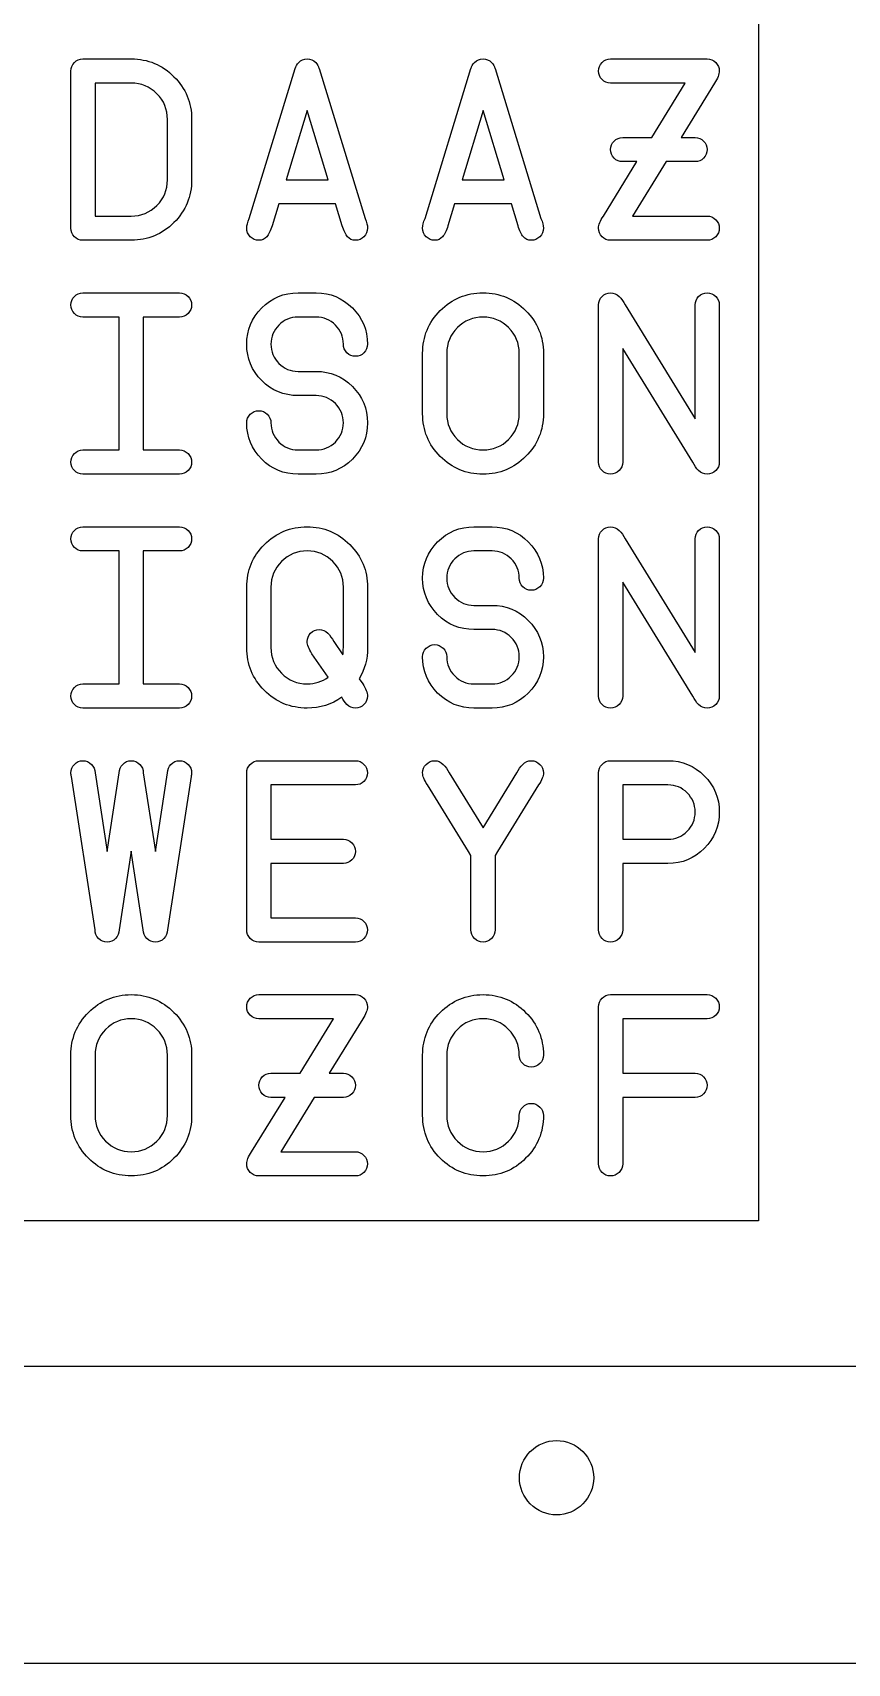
# Model space of a CAD drawing. Extents: x 0.5 to 46.5, y 0.5 to 6.
# Drawn here: x 22.622 to 23.995, y 0.505 to 3.25 of the extents above; entities that cross this region are included whole.
import ezdxf

# ---------------------------------------------------------------- set-up
doc = ezdxf.new("R2010")
doc.units = 0
doc.layers.add('Layer_1', color=7, linetype='CONTINUOUS')

msp = doc.modelspace()

# ---------------------------------------------------------------- linework, layer by layer
at = {"layer": 'Layer_1', "color": 7}
for p, q in [((23.844862, 5.249932), (23.844862, 1.249932)), ((23.844862, 1.249932), (12.844862, 1.249932)), ((45.255002, 1.005), (1.754999, 1.005)), ((23.567496, 0.817501), (23.567496, 0.817501)), ((46.505001, 0.505), (0.505, 0.505))]:
    msp.add_line(p, q, dxfattribs=at)
at = {"layer": 'Layer_1', "color": 3}
for p, q in [((22.686886, 2.920813), (22.686886, 3.185299)), ((22.707231, 3.205644), (22.788611, 3.205644)), ((22.987206, 2.937089), (23.064517, 3.189368)), ((23.064517, 3.189368), (23.064924, 3.189368)), ((23.1048, 3.189368), (23.105207, 3.189368)), ((23.105207, 3.189368), (23.182519, 2.937089)), ((23.283455, 2.937089), (23.360766, 3.189368)), ((23.360766, 3.189368), (23.361173, 3.189368)), ((23.401049, 3.189368), (23.401456, 3.189368)), ((23.401456, 3.189368), (23.478768, 2.937089)), ((23.595981, 3.205644), (23.758742, 3.205644)), ((22.727576, 3.164954), (22.727576, 2.941159)), ((22.788611, 3.164954), (22.727576, 3.164954)), ((23.721714, 3.164954), (23.595981, 3.164954)), ((23.665358, 3.073401), (23.721714, 3.164954)), ((23.770949, 3.164954), (23.714593, 3.073401)), ((22.849647, 3.002194), (22.849647, 3.103919)), ((22.890337, 3.103919), (22.890337, 3.002194)), ((23.084862, 3.118567), (23.049462, 3.002194)), ((23.120262, 3.002194), (23.084862, 3.118567)), ((23.381111, 3.118567), (23.345711, 3.002194)), ((23.416512, 3.002194), (23.381111, 3.118567)), ((23.616326, 3.073401), (23.665358, 3.073401)), ((23.714593, 3.073401), (23.738397, 3.073401)), ((23.583774, 2.941159), (23.64013, 3.032712)), ((23.64013, 3.032712), (23.616326, 3.032712)), ((23.689365, 3.032712), (23.633009, 2.941159)), ((23.738397, 3.032712), (23.689365, 3.032712)), ((23.049462, 3.002194), (23.120262, 3.002194)), ((23.345711, 3.002194), (23.416512, 3.002194)), ((22.727576, 2.941159), (22.788611, 2.941159)), ((23.037051, 2.961504), (23.025861, 2.924882)), ((23.132673, 2.961504), (23.037051, 2.961504)), ((23.143863, 2.924882), (23.132673, 2.961504)), ((23.333301, 2.961504), (23.322111, 2.924882)), ((23.428922, 2.961504), (23.333301, 2.961504)), ((23.440112, 2.924882), (23.428922, 2.961504)), ((23.633009, 2.941159), (23.758742, 2.941159)), ((22.788611, 2.900469), (22.707231, 2.900469)), ((23.758742, 2.900469), (23.595981, 2.900469)), ((22.707231, 2.811894), (22.869992, 2.811894)), ((23.069603, 2.811894), (23.100121, 2.811894)), ((23.610223, 2.805791), (23.610223, 2.805791)), ((23.575636, 2.527063), (23.575636, 2.791549)), ((23.620396, 2.791549), (23.738397, 2.600102)), ((23.738397, 2.600102), (23.738397, 2.791549)), ((23.779087, 2.791549), (23.779087, 2.527063)), ((22.768266, 2.771204), (22.707231, 2.771204)), ((22.768266, 2.547409), (22.768266, 2.771204)), ((22.869992, 2.771204), (22.808956, 2.771204)), ((22.808956, 2.771204), (22.808956, 2.547409)), ((23.100121, 2.771204), (23.069603, 2.771204)), ((23.186587, 2.725428), (23.186587, 2.725428)), ((23.734328, 2.527063), (23.616326, 2.71851)), ((23.616326, 2.71851), (23.616326, 2.527063)), ((23.279386, 2.608444), (23.279386, 2.710169)), ((23.320076, 2.710169), (23.320076, 2.608444)), ((23.442147, 2.608444), (23.442147, 2.710169)), ((23.482837, 2.710169), (23.482837, 2.608444)), ((23.069603, 2.679651), (23.100121, 2.679651)), ((23.100121, 2.638962), (23.069603, 2.638962)), ((22.707231, 2.547409), (22.768266, 2.547409)), ((22.808956, 2.547409), (22.869992, 2.547409)), ((23.069603, 2.547409), (23.100121, 2.547409)), ((22.869992, 2.506719), (22.707231, 2.506719)), ((23.100121, 2.506719), (23.069603, 2.506719)), ((22.707231, 2.418144), (22.869992, 2.418144)), ((23.365853, 2.418144), (23.39637, 2.418144)), ((23.575636, 2.133313), (23.575636, 2.397799)), ((23.610223, 2.412041), (23.610223, 2.412041)), ((23.620396, 2.397799), (23.738397, 2.206352)), ((23.738397, 2.206352), (23.738397, 2.397799)), ((23.779087, 2.397799), (23.779087, 2.133313)), ((22.768266, 2.377454), (22.707231, 2.377454)), ((22.768266, 2.153659), (22.768266, 2.377454)), ((22.869992, 2.377454), (22.808956, 2.377454)), ((22.808956, 2.377454), (22.808956, 2.153659)), ((23.39637, 2.377454), (23.365853, 2.377454)), ((22.983137, 2.214694), (22.983137, 2.316419)), ((23.023827, 2.316419), (23.023827, 2.214694)), ((23.145897, 2.214694), (23.145897, 2.316419)), ((23.186587, 2.316419), (23.186587, 2.214694)), ((23.482837, 2.331678), (23.482837, 2.331678)), ((23.734328, 2.133313), (23.616326, 2.32476)), ((23.616326, 2.32476), (23.616326, 2.133313)), ((23.365853, 2.285901), (23.39637, 2.285901)), ((23.129621, 2.224866), (23.14488, 2.20269)), ((23.39637, 2.245211), (23.365853, 2.245211)), ((23.120262, 2.164849), (23.093, 2.204521)), ((22.707231, 2.153659), (22.768266, 2.153659)), ((22.808956, 2.153659), (22.869992, 2.153659)), ((23.172346, 2.162407), (23.178449, 2.153659)), ((23.365853, 2.153659), (23.39637, 2.153659)), ((23.143049, 2.131076), (23.143049, 2.131076)), ((22.869992, 2.112969), (22.707231, 2.112969)), ((23.39637, 2.112969), (23.365853, 2.112969)), ((22.727576, 2.004049), (22.747921, 1.871806)), ((22.747921, 1.871806), (22.768266, 2.004049)), ((22.808956, 2.004049), (22.829301, 1.871806)), ((22.829301, 1.871806), (22.849646, 2.004049)), ((22.983137, 1.739563), (22.983137, 2.004049)), ((23.003482, 2.024394), (23.166242, 2.024394)), ((23.324145, 2.004049), (23.381111, 1.911683)), ((23.381111, 1.911683), (23.438078, 2.004049)), ((23.575636, 1.739563), (23.575636, 2.004049)), ((23.595981, 2.024394), (23.69262, 2.024394)), ((22.727576, 1.739563), (22.687903, 1.997742)), ((22.889319, 1.997742), (22.849646, 1.739563)), ((23.166242, 1.983704), (23.023827, 1.983704)), ((23.023827, 1.983704), (23.023827, 1.892151)), ((23.356494, 1.871806), (23.287524, 1.983704)), ((23.474699, 1.983704), (23.405729, 1.871806)), ((23.69262, 1.983704), (23.616326, 1.983704)), ((23.616326, 1.983704), (23.616326, 1.892151)), ((23.69262, 1.983704), (23.69262, 1.983704)), ((22.788611, 1.87201), (22.768266, 1.739563)), ((22.808956, 1.739563), (22.788611, 1.87201)), ((23.023827, 1.892151), (23.145897, 1.892151)), ((23.360766, 1.864889), (23.356494, 1.871806)), ((23.405729, 1.871806), (23.401456, 1.864889)), ((23.616326, 1.892151), (23.69262, 1.892151)), ((23.145897, 1.851461), (23.023827, 1.851461)), ((23.023827, 1.851461), (23.023827, 1.759908)), ((23.360766, 1.739563), (23.360766, 1.864889)), ((23.401456, 1.864889), (23.401456, 1.739563)), ((23.69262, 1.851461), (23.616326, 1.851461)), ((23.616326, 1.851461), (23.616326, 1.739563)), ((23.69262, 1.851461), (23.69262, 1.851461)), ((23.023827, 1.759908), (23.166242, 1.759908)), ((23.166242, 1.719219), (23.003482, 1.719219)), ((23.003483, 1.630644), (23.166243, 1.630644)), ((23.595981, 1.630644), (23.758742, 1.630644)), ((23.575636, 1.345813), (23.575636, 1.610299)), ((23.129215, 1.589954), (23.003483, 1.589954)), ((23.07286, 1.498401), (23.129215, 1.589954)), ((23.17845, 1.589954), (23.122095, 1.498401)), ((23.758742, 1.589954), (23.616326, 1.589954)), ((23.616326, 1.589954), (23.616326, 1.498401)), ((22.686887, 1.427194), (22.686887, 1.528919)), ((22.727577, 1.528919), (22.727577, 1.427194)), ((22.849648, 1.427194), (22.849648, 1.528919)), ((22.890338, 1.528919), (22.890338, 1.427194)), ((23.279387, 1.427194), (23.279387, 1.528919)), ((23.320077, 1.528919), (23.320077, 1.427194)), ((23.023828, 1.498401), (23.07286, 1.498401)), ((23.122095, 1.498401), (23.145898, 1.498401)), ((23.616326, 1.498401), (23.738397, 1.498401)), ((22.991276, 1.366158), (23.047632, 1.457711)), ((23.047632, 1.457711), (23.023828, 1.457711)), ((23.096867, 1.457711), (23.040511, 1.366158)), ((23.145898, 1.457711), (23.096867, 1.457711)), ((23.738397, 1.457711), (23.616326, 1.457711)), ((23.616326, 1.457711), (23.616326, 1.345813)), ((23.442148, 1.427194), (23.442148, 1.427194)), ((23.040511, 1.366158), (23.166243, 1.366158)), ((23.166243, 1.325469), (23.003483, 1.325469))]:
    msp.add_line(p, q, dxfattribs=at)
for points in [[(22.686886, 3.185299), (22.686886, 3.19086), (22.688853, 3.195607), (22.692786, 3.199541)], [(22.692786, 3.199541), (22.696855, 3.20361), (22.70167, 3.205644), (22.707231, 3.205644)], [(22.788611, 3.205644), (22.816688, 3.205644), (22.840627, 3.195675), (22.860429, 3.175737)], [(23.064924, 3.189368), (23.065602, 3.193166), (23.067501, 3.196557), (23.070621, 3.199541)], [(23.070621, 3.199541), (23.074554, 3.20361), (23.079301, 3.205644), (23.084862, 3.205644)], [(23.084862, 3.205644), (23.090423, 3.205644), (23.095238, 3.20361), (23.099307, 3.199541)], [(23.099307, 3.199541), (23.102291, 3.196557), (23.104122, 3.193166), (23.1048, 3.189368)], [(23.361173, 3.189368), (23.361851, 3.193166), (23.36375, 3.196557), (23.36687, 3.199541)], [(23.36687, 3.199541), (23.370803, 3.20361), (23.37555, 3.205644), (23.381111, 3.205644)], [(23.381111, 3.205644), (23.386672, 3.205644), (23.391487, 3.20361), (23.395556, 3.199541)], [(23.395556, 3.199541), (23.39854, 3.196557), (23.400371, 3.193166), (23.401049, 3.189368)], [(23.575636, 3.185299), (23.575636, 3.19086), (23.577603, 3.195607), (23.581536, 3.199541)], [(23.581536, 3.170854), (23.577603, 3.174923), (23.575636, 3.179738), (23.575636, 3.185299)], [(23.581536, 3.199541), (23.585605, 3.20361), (23.59042, 3.205644), (23.595981, 3.205644)], [(23.758742, 3.205644), (23.764303, 3.205644), (23.76905, 3.20361), (23.772983, 3.199541)], [(23.779087, 3.185299), (23.779087, 3.179738), (23.776374, 3.172956), (23.770949, 3.164954)], [(23.772983, 3.199541), (23.777052, 3.195607), (23.779087, 3.19086), (23.779087, 3.185299)], [(22.831743, 3.14705), (22.819807, 3.158986), (22.80543, 3.164954), (22.788611, 3.164954)], [(22.860429, 3.175737), (22.880368, 3.155934), (22.890337, 3.131995), (22.890337, 3.103919)], [(23.595981, 3.164954), (23.59042, 3.164954), (23.585605, 3.166921), (23.581536, 3.170854)], [(22.849647, 3.103919), (22.849647, 3.120738), (22.843679, 3.135115), (22.831743, 3.14705)], [(23.595981, 3.053056), (23.595981, 3.058617), (23.597948, 3.063365), (23.601881, 3.067298)], [(23.601881, 3.038612), (23.597948, 3.042681), (23.595981, 3.047495), (23.595981, 3.053056)], [(23.601881, 3.067298), (23.605951, 3.071367), (23.610766, 3.073401), (23.616326, 3.073401)], [(23.738397, 3.073401), (23.743958, 3.073401), (23.748705, 3.071367), (23.752638, 3.067298)], [(23.752638, 3.067298), (23.756707, 3.063365), (23.758742, 3.058617), (23.758742, 3.053056)], [(23.758742, 3.053056), (23.758742, 3.047495), (23.756707, 3.042681), (23.752638, 3.038612)], [(23.616326, 3.032712), (23.610766, 3.032712), (23.605951, 3.034678), (23.601881, 3.038612)], [(23.752638, 3.038612), (23.748705, 3.034678), (23.743958, 3.032712), (23.738397, 3.032712)], [(22.831743, 2.959062), (22.843679, 2.970998), (22.849647, 2.985375), (22.849647, 3.002194)], [(22.890337, 3.002194), (22.890337, 2.974118), (22.880368, 2.95011), (22.860429, 2.930172)], [(22.788611, 2.941159), (22.80543, 2.941159), (22.819807, 2.947127), (22.831743, 2.959062)], [(22.983137, 2.920813), (22.983137, 2.925425), (22.984493, 2.93085), (22.987206, 2.937089)], [(23.182519, 2.937089), (23.185231, 2.93085), (23.186588, 2.925425), (23.186588, 2.920813)], [(23.279386, 2.920813), (23.279386, 2.925425), (23.280742, 2.93085), (23.283455, 2.937089)], [(23.478768, 2.937089), (23.48148, 2.93085), (23.482837, 2.925425), (23.482837, 2.920813)], [(23.575636, 2.920813), (23.575636, 2.926375), (23.578349, 2.933156), (23.583774, 2.941159)], [(23.758742, 2.941159), (23.764303, 2.941159), (23.76905, 2.939124), (23.772983, 2.935055)], [(22.692786, 2.906369), (22.688853, 2.910438), (22.686886, 2.915253), (22.686886, 2.920813)], [(22.860429, 2.930172), (22.840627, 2.91037), (22.816688, 2.900469), (22.788611, 2.900469)], [(22.989037, 2.906369), (22.985103, 2.910438), (22.983137, 2.915253), (22.983137, 2.920813)], [(23.025861, 2.924882), (23.023149, 2.916609), (23.020097, 2.910438), (23.016706, 2.906369)], [(23.152815, 2.906369), (23.14956, 2.910438), (23.146576, 2.916609), (23.143863, 2.924882)], [(23.186588, 2.920813), (23.186588, 2.915253), (23.184553, 2.910438), (23.180484, 2.906369)], [(23.285286, 2.906369), (23.281353, 2.910438), (23.279386, 2.915253), (23.279386, 2.920813)], [(23.322111, 2.924882), (23.319398, 2.916609), (23.316346, 2.910438), (23.312955, 2.906369)], [(23.449064, 2.906369), (23.445809, 2.910438), (23.442825, 2.916609), (23.440112, 2.924882)], [(23.482837, 2.920813), (23.482837, 2.915253), (23.480802, 2.910438), (23.476733, 2.906369)], [(23.581536, 2.906369), (23.577603, 2.910438), (23.575636, 2.915253), (23.575636, 2.920813)], [(23.772983, 2.935055), (23.777052, 2.931122), (23.779087, 2.926375), (23.779087, 2.920813)], [(23.779087, 2.920813), (23.779087, 2.915253), (23.777052, 2.910438), (23.772983, 2.906369)], [(22.707231, 2.900469), (22.70167, 2.900469), (22.696855, 2.902435), (22.692786, 2.906369)], [(23.003482, 2.900469), (22.997921, 2.900469), (22.993106, 2.902435), (22.989037, 2.906369)], [(23.016706, 2.906369), (23.013451, 2.902435), (23.009043, 2.900469), (23.003482, 2.900469)], [(23.166243, 2.900469), (23.160682, 2.900469), (23.156206, 2.902435), (23.152815, 2.906369)], [(23.180484, 2.906369), (23.176551, 2.902435), (23.171804, 2.900469), (23.166243, 2.900469)], [(23.299731, 2.900469), (23.29417, 2.900469), (23.289355, 2.902435), (23.285286, 2.906369)], [(23.312955, 2.906369), (23.3097, 2.902435), (23.305292, 2.900469), (23.299731, 2.900469)], [(23.462492, 2.900469), (23.456931, 2.900469), (23.452455, 2.902435), (23.449064, 2.906369)], [(23.476733, 2.906369), (23.4728, 2.902435), (23.468053, 2.900469), (23.462492, 2.900469)], [(23.595981, 2.900469), (23.59042, 2.900469), (23.585605, 2.902435), (23.581536, 2.906369)], [(23.772983, 2.906369), (23.76905, 2.902435), (23.764303, 2.900469), (23.758742, 2.900469)], [(22.686886, 2.791549), (22.686886, 2.79711), (22.688853, 2.801857), (22.692786, 2.805791)], [(22.692786, 2.805791), (22.696855, 2.80986), (22.70167, 2.811894), (22.707231, 2.811894)], [(22.869992, 2.811894), (22.875553, 2.811894), (22.8803, 2.80986), (22.884233, 2.805791)], [(22.884233, 2.805791), (22.888302, 2.801857), (22.890337, 2.79711), (22.890337, 2.791549)], [(23.008365, 2.786463), (23.025319, 2.803417), (23.045732, 2.811894), (23.069603, 2.811894)], [(23.100121, 2.811894), (23.123992, 2.811894), (23.144337, 2.803417), (23.161156, 2.786463)], [(23.30909, 2.781987), (23.329028, 2.801925), (23.353035, 2.811894), (23.381111, 2.811894)], [(23.381111, 2.811894), (23.409188, 2.811894), (23.433127, 2.801925), (23.452929, 2.781987)], [(23.575636, 2.791549), (23.575636, 2.79711), (23.577603, 2.801857), (23.581536, 2.805791)], [(23.581536, 2.805791), (23.585605, 2.80986), (23.59042, 2.811894), (23.595981, 2.811894)], [(23.595981, 2.811894), (23.601542, 2.811894), (23.60629, 2.80986), (23.610223, 2.805791)], [(23.610223, 2.805791), (23.614292, 2.801857), (23.617683, 2.79711), (23.620396, 2.791549)], [(23.738397, 2.791549), (23.738397, 2.79711), (23.740363, 2.801857), (23.744297, 2.805791)], [(23.744297, 2.805791), (23.748366, 2.80986), (23.753181, 2.811894), (23.758742, 2.811894)], [(23.758742, 2.811894), (23.764303, 2.811894), (23.76905, 2.80986), (23.772983, 2.805791)], [(23.772983, 2.805791), (23.777052, 2.801857), (23.779087, 2.79711), (23.779087, 2.791549)], [(22.692786, 2.777104), (22.688853, 2.781173), (22.686886, 2.785988), (22.686886, 2.791549)], [(22.707231, 2.771204), (22.70167, 2.771204), (22.696855, 2.773171), (22.692786, 2.777104)], [(22.884233, 2.777104), (22.8803, 2.773171), (22.875553, 2.771204), (22.869992, 2.771204)], [(22.890337, 2.791549), (22.890337, 2.785988), (22.888302, 2.781173), (22.884233, 2.777104)], [(22.983137, 2.725428), (22.983137, 2.749299), (22.991546, 2.769644), (23.008365, 2.786463)], [(23.161156, 2.786463), (23.17811, 2.769644), (23.186587, 2.749299), (23.186587, 2.725428)], [(23.279386, 2.710169), (23.279386, 2.738245), (23.289287, 2.762184), (23.30909, 2.781987)], [(23.452929, 2.781987), (23.472868, 2.762184), (23.482837, 2.738245), (23.482837, 2.710169)], [(23.037255, 2.757776), (23.028303, 2.748824), (23.023827, 2.738042), (23.023827, 2.725428)], [(23.069603, 2.771204), (23.056989, 2.771204), (23.046206, 2.766728), (23.037255, 2.757776)], [(23.132469, 2.757776), (23.123518, 2.766728), (23.112735, 2.771204), (23.100121, 2.771204)], [(23.145897, 2.725428), (23.145897, 2.738042), (23.141421, 2.748824), (23.132469, 2.757776)], [(23.33798, 2.7533), (23.326044, 2.741365), (23.320076, 2.726988), (23.320076, 2.710169)], [(23.381111, 2.771204), (23.364293, 2.771204), (23.349916, 2.765236), (23.33798, 2.7533)], [(23.424243, 2.7533), (23.412307, 2.765236), (23.39793, 2.771204), (23.381111, 2.771204)], [(23.442147, 2.710169), (23.442147, 2.726988), (23.436179, 2.741365), (23.424243, 2.7533)], [(23.008365, 2.664189), (22.991546, 2.681143), (22.983137, 2.701556), (22.983137, 2.725428)], [(23.023827, 2.725428), (23.023827, 2.712814), (23.028303, 2.702031), (23.037255, 2.693079)], [(23.151797, 2.710983), (23.147864, 2.715052), (23.145897, 2.719867), (23.145897, 2.725428)], [(23.186587, 2.725428), (23.186587, 2.719867), (23.184553, 2.715052), (23.180484, 2.710983)], [(23.037255, 2.693079), (23.046206, 2.684127), (23.056989, 2.679651), (23.069603, 2.679651)], [(23.166242, 2.705083), (23.160681, 2.705083), (23.155866, 2.707049), (23.151797, 2.710983)], [(23.180484, 2.710983), (23.17655, 2.707049), (23.171803, 2.705083), (23.166242, 2.705083)], [(23.069603, 2.638962), (23.045732, 2.638962), (23.025319, 2.647371), (23.008365, 2.664189)], [(23.100121, 2.679651), (23.123992, 2.679651), (23.144337, 2.671174), (23.161156, 2.65422)], [(23.132469, 2.625534), (23.123518, 2.634486), (23.112735, 2.638962), (23.100121, 2.638962)], [(23.161156, 2.65422), (23.17811, 2.637402), (23.186587, 2.617057), (23.186587, 2.593185)], [(22.989037, 2.607426), (22.993106, 2.611495), (22.997921, 2.61353), (23.003482, 2.61353)], [(23.003482, 2.61353), (23.009043, 2.61353), (23.01379, 2.611495), (23.017723, 2.607426)], [(23.145897, 2.593185), (23.145897, 2.605799), (23.141421, 2.616582), (23.132469, 2.625534)], [(23.30909, 2.536422), (23.289287, 2.55636), (23.279386, 2.580368), (23.279386, 2.608444)], [(23.320076, 2.608444), (23.320076, 2.591625), (23.326044, 2.577248), (23.33798, 2.565312)], [(23.424243, 2.565312), (23.436179, 2.577248), (23.442147, 2.591625), (23.442147, 2.608444)], [(23.482837, 2.608444), (23.482837, 2.580368), (23.472868, 2.55636), (23.452929, 2.536422)], [(22.983137, 2.593185), (22.983137, 2.598746), (22.985103, 2.603493), (22.989037, 2.607426)], [(23.008365, 2.531946), (22.991546, 2.5489), (22.983137, 2.569313), (22.983137, 2.593185)], [(23.017723, 2.607426), (23.021792, 2.603493), (23.023827, 2.598746), (23.023827, 2.593185)], [(23.023827, 2.593185), (23.023827, 2.580571), (23.028303, 2.569788), (23.037255, 2.560836)], [(23.132469, 2.560836), (23.141421, 2.569788), (23.145897, 2.580571), (23.145897, 2.593185)], [(23.186587, 2.593185), (23.186587, 2.569313), (23.17811, 2.5489), (23.161156, 2.531946)], [(23.037255, 2.560836), (23.046206, 2.551885), (23.056989, 2.547409), (23.069603, 2.547409)], [(23.100121, 2.547409), (23.112735, 2.547409), (23.123518, 2.551885), (23.132469, 2.560836)], [(23.33798, 2.565312), (23.349916, 2.553377), (23.364293, 2.547409), (23.381111, 2.547409)], [(23.381111, 2.547409), (23.39793, 2.547409), (23.412307, 2.553377), (23.424243, 2.565312)], [(22.686886, 2.527063), (22.686886, 2.532624), (22.688853, 2.537372), (22.692786, 2.541305)], [(22.692786, 2.512619), (22.688853, 2.516688), (22.686886, 2.521503), (22.686886, 2.527063)], [(22.692786, 2.541305), (22.696855, 2.545374), (22.70167, 2.547409), (22.707231, 2.547409)], [(22.869992, 2.547409), (22.875553, 2.547409), (22.8803, 2.545374), (22.884233, 2.541305)], [(22.884233, 2.541305), (22.888302, 2.537372), (22.890337, 2.532624), (22.890337, 2.527063)], [(22.890337, 2.527063), (22.890337, 2.521503), (22.888302, 2.516688), (22.884233, 2.512619)], [(23.069603, 2.506719), (23.045732, 2.506719), (23.025319, 2.515128), (23.008365, 2.531946)], [(23.161156, 2.531946), (23.144337, 2.515128), (23.123992, 2.506719), (23.100121, 2.506719)], [(23.381111, 2.506719), (23.353035, 2.506719), (23.329028, 2.51662), (23.30909, 2.536422)], [(23.452929, 2.536422), (23.433127, 2.51662), (23.409188, 2.506719), (23.381111, 2.506719)], [(23.581536, 2.512619), (23.577603, 2.516688), (23.575636, 2.521503), (23.575636, 2.527063)], [(23.616326, 2.527063), (23.616326, 2.521503), (23.614292, 2.516688), (23.610223, 2.512619)], [(23.744297, 2.512619), (23.740363, 2.516688), (23.73704, 2.521503), (23.734328, 2.527063)], [(23.779087, 2.527063), (23.779087, 2.521503), (23.777052, 2.516688), (23.772983, 2.512619)], [(22.707231, 2.506719), (22.70167, 2.506719), (22.696855, 2.508685), (22.692786, 2.512619)], [(22.884233, 2.512619), (22.8803, 2.508685), (22.875553, 2.506719), (22.869992, 2.506719)], [(23.595981, 2.506719), (23.59042, 2.506719), (23.585605, 2.508685), (23.581536, 2.512619)], [(23.610223, 2.512619), (23.60629, 2.508685), (23.601542, 2.506719), (23.595981, 2.506719)], [(23.758742, 2.506719), (23.753181, 2.506719), (23.748366, 2.508685), (23.744297, 2.512619)], [(23.772983, 2.512619), (23.76905, 2.508685), (23.764303, 2.506719), (23.758742, 2.506719)], [(22.692786, 2.412041), (22.696855, 2.41611), (22.70167, 2.418144), (22.707231, 2.418144)], [(22.869992, 2.418144), (22.875553, 2.418144), (22.8803, 2.41611), (22.884233, 2.412041)], [(23.012841, 2.388237), (23.032779, 2.408175), (23.056786, 2.418144), (23.084862, 2.418144)], [(23.084862, 2.418144), (23.112938, 2.418144), (23.136877, 2.408175), (23.15668, 2.388237)], [(23.304614, 2.392713), (23.321568, 2.409667), (23.341981, 2.418144), (23.365853, 2.418144)], [(23.39637, 2.418144), (23.420242, 2.418144), (23.440587, 2.409667), (23.457405, 2.392713)], [(23.581536, 2.412041), (23.585605, 2.41611), (23.59042, 2.418144), (23.595981, 2.418144)], [(23.595981, 2.418144), (23.601542, 2.418144), (23.60629, 2.41611), (23.610223, 2.412041)], [(23.744297, 2.412041), (23.748366, 2.41611), (23.753181, 2.418144), (23.758742, 2.418144)], [(23.758742, 2.418144), (23.764303, 2.418144), (23.76905, 2.41611), (23.772983, 2.412041)], [(22.686886, 2.397799), (22.686886, 2.40336), (22.688853, 2.408107), (22.692786, 2.412041)], [(22.692786, 2.383354), (22.688853, 2.387423), (22.686886, 2.392238), (22.686886, 2.397799)], [(22.884233, 2.412041), (22.888302, 2.408107), (22.890337, 2.40336), (22.890337, 2.397799)], [(22.890337, 2.397799), (22.890337, 2.392238), (22.888302, 2.387423), (22.884233, 2.383354)], [(22.983137, 2.316419), (22.983137, 2.344495), (22.993038, 2.368434), (23.012841, 2.388237)], [(23.15668, 2.388237), (23.176618, 2.368434), (23.186587, 2.344495), (23.186587, 2.316419)], [(23.279386, 2.331678), (23.279386, 2.355549), (23.287795, 2.375894), (23.304614, 2.392713)], [(23.457405, 2.392713), (23.47436, 2.375894), (23.482837, 2.355549), (23.482837, 2.331678)], [(23.575636, 2.397799), (23.575636, 2.40336), (23.577603, 2.408107), (23.581536, 2.412041)], [(23.610223, 2.412041), (23.614292, 2.408107), (23.617683, 2.40336), (23.620396, 2.397799)], [(23.738397, 2.397799), (23.738397, 2.40336), (23.740363, 2.408107), (23.744297, 2.412041)], [(23.772983, 2.412041), (23.777052, 2.408107), (23.779087, 2.40336), (23.779087, 2.397799)], [(22.707231, 2.377454), (22.70167, 2.377454), (22.696855, 2.379421), (22.692786, 2.383354)], [(22.884233, 2.383354), (22.8803, 2.379421), (22.875553, 2.377454), (22.869992, 2.377454)], [(23.084862, 2.377454), (23.068044, 2.377454), (23.053666, 2.371486), (23.041731, 2.35955)], [(23.127994, 2.35955), (23.116058, 2.371486), (23.101681, 2.377454), (23.084862, 2.377454)], [(23.333504, 2.364026), (23.324552, 2.355074), (23.320076, 2.344292), (23.320076, 2.331678)], [(23.365853, 2.377454), (23.353239, 2.377454), (23.342456, 2.372978), (23.333504, 2.364026)], [(23.428719, 2.364026), (23.419767, 2.372978), (23.408984, 2.377454), (23.39637, 2.377454)], [(23.442147, 2.331678), (23.442147, 2.344292), (23.437671, 2.355074), (23.428719, 2.364026)], [(23.041731, 2.35955), (23.029795, 2.347615), (23.023827, 2.333238), (23.023827, 2.316419)], [(23.145897, 2.316419), (23.145897, 2.333238), (23.139929, 2.347615), (23.127994, 2.35955)], [(23.304614, 2.270439), (23.287795, 2.287393), (23.279386, 2.307806), (23.279386, 2.331678)], [(23.320076, 2.331678), (23.320076, 2.319064), (23.324552, 2.308281), (23.333504, 2.299329)], [(23.448047, 2.317233), (23.444113, 2.321302), (23.442147, 2.326117), (23.442147, 2.331678)], [(23.462492, 2.311333), (23.456931, 2.311333), (23.452116, 2.313299), (23.448047, 2.317233)], [(23.476733, 2.317233), (23.4728, 2.313299), (23.468053, 2.311333), (23.462492, 2.311333)], [(23.482837, 2.331678), (23.482837, 2.326117), (23.480802, 2.321302), (23.476733, 2.317233)], [(23.333504, 2.299329), (23.342456, 2.290377), (23.353239, 2.285901), (23.365853, 2.285901)], [(23.39637, 2.285901), (23.420242, 2.285901), (23.440587, 2.277424), (23.457405, 2.26047)], [(23.365853, 2.245211), (23.341981, 2.245211), (23.321568, 2.25362), (23.304614, 2.270439)], [(23.457405, 2.26047), (23.47436, 2.243652), (23.482837, 2.223306), (23.482837, 2.199435)], [(23.084862, 2.224866), (23.084862, 2.230427), (23.086829, 2.235174), (23.090762, 2.239108)], [(23.093, 2.204521), (23.087575, 2.212524), (23.084862, 2.219305), (23.084862, 2.224866)], [(23.090762, 2.239108), (23.094831, 2.243177), (23.099646, 2.245211), (23.105207, 2.245211)], [(23.105207, 2.245211), (23.110768, 2.245211), (23.115515, 2.243177), (23.119449, 2.239108)], [(23.119449, 2.239108), (23.123518, 2.235174), (23.126909, 2.230427), (23.129621, 2.224866)], [(23.428719, 2.231784), (23.419767, 2.240735), (23.408984, 2.245211), (23.39637, 2.245211)], [(23.442147, 2.199435), (23.442147, 2.212049), (23.437671, 2.222832), (23.428719, 2.231784)], [(23.012841, 2.142672), (22.993038, 2.16261), (22.983137, 2.186618), (22.983137, 2.214694)], [(23.023827, 2.214694), (23.023827, 2.197875), (23.029795, 2.183498), (23.041731, 2.171562)], [(23.14488, 2.20269), (23.145558, 2.206488), (23.145897, 2.210489), (23.145897, 2.214694)], [(23.186587, 2.214694), (23.186587, 2.195298), (23.18184, 2.177869), (23.172346, 2.162407)], [(23.279386, 2.199435), (23.279386, 2.204996), (23.281353, 2.209743), (23.285286, 2.213676)], [(23.304614, 2.138196), (23.287795, 2.15515), (23.279386, 2.175563), (23.279386, 2.199435)], [(23.285286, 2.213676), (23.289355, 2.217745), (23.29417, 2.21978), (23.299731, 2.21978)], [(23.299731, 2.21978), (23.305292, 2.21978), (23.310039, 2.217745), (23.313973, 2.213676)], [(23.313973, 2.213676), (23.318042, 2.209743), (23.320076, 2.204996), (23.320076, 2.199435)], [(23.320076, 2.199435), (23.320076, 2.186821), (23.324552, 2.176038), (23.333504, 2.167086)], [(23.428719, 2.167086), (23.437671, 2.176038), (23.442147, 2.186821), (23.442147, 2.199435)], [(23.482837, 2.199435), (23.482837, 2.175563), (23.47436, 2.15515), (23.457405, 2.138196)], [(23.041731, 2.171562), (23.053666, 2.159627), (23.068044, 2.153659), (23.084862, 2.153659)], [(22.686886, 2.133313), (22.686886, 2.138874), (22.688853, 2.143622), (22.692786, 2.147555)], [(22.692786, 2.147555), (22.696855, 2.151624), (22.70167, 2.153659), (22.707231, 2.153659)], [(22.869992, 2.153659), (22.875553, 2.153659), (22.8803, 2.151624), (22.884233, 2.147555)], [(22.884233, 2.147555), (22.888302, 2.143622), (22.890337, 2.138874), (22.890337, 2.133313)], [(23.084862, 2.112969), (23.056786, 2.112969), (23.032779, 2.12287), (23.012841, 2.142672)], [(23.084862, 2.153659), (23.098154, 2.153659), (23.109954, 2.157389), (23.120262, 2.164849)], [(23.178449, 2.153659), (23.183875, 2.145656), (23.186587, 2.138874), (23.186587, 2.133313)], [(23.333504, 2.167086), (23.342456, 2.158135), (23.353239, 2.153659), (23.365853, 2.153659)], [(23.39637, 2.153659), (23.408984, 2.153659), (23.419767, 2.158135), (23.428719, 2.167086)], [(22.692786, 2.118869), (22.688853, 2.122938), (22.686886, 2.127753), (22.686886, 2.133313)], [(22.707231, 2.112969), (22.70167, 2.112969), (22.696855, 2.114935), (22.692786, 2.118869)], [(22.884233, 2.118869), (22.8803, 2.114935), (22.875553, 2.112969), (22.869992, 2.112969)], [(22.890337, 2.133313), (22.890337, 2.127753), (22.888302, 2.122938), (22.884233, 2.118869)], [(23.143049, 2.131076), (23.126095, 2.119004), (23.106699, 2.112969), (23.084862, 2.112969)], [(23.152001, 2.119072), (23.148474, 2.122463), (23.14549, 2.126464), (23.143049, 2.131076)], [(23.166242, 2.112969), (23.160681, 2.112969), (23.155934, 2.115003), (23.152001, 2.119072)], [(23.180484, 2.118869), (23.17655, 2.114935), (23.171803, 2.112969), (23.166242, 2.112969)], [(23.186587, 2.133313), (23.186587, 2.127753), (23.184553, 2.122938), (23.180484, 2.118869)], [(23.365853, 2.112969), (23.341981, 2.112969), (23.321568, 2.121378), (23.304614, 2.138196)], [(23.457405, 2.138196), (23.440587, 2.121378), (23.420242, 2.112969), (23.39637, 2.112969)], [(23.581536, 2.118869), (23.577603, 2.122938), (23.575636, 2.127753), (23.575636, 2.133313)], [(23.595981, 2.112969), (23.59042, 2.112969), (23.585605, 2.114935), (23.581536, 2.118869)], [(23.610223, 2.118869), (23.60629, 2.114935), (23.601542, 2.112969), (23.595981, 2.112969)], [(23.616326, 2.133313), (23.616326, 2.127753), (23.614292, 2.122938), (23.610223, 2.118869)], [(23.744297, 2.118869), (23.740363, 2.122938), (23.73704, 2.127753), (23.734328, 2.133313)], [(23.758742, 2.112969), (23.753181, 2.112969), (23.748366, 2.114935), (23.744297, 2.118869)], [(23.772983, 2.118869), (23.76905, 2.114935), (23.764303, 2.112969), (23.758742, 2.112969)], [(23.779087, 2.133313), (23.779087, 2.127753), (23.777052, 2.122938), (23.772983, 2.118869)], [(22.686886, 2.004049), (22.686886, 2.00961), (22.688853, 2.014357), (22.692786, 2.018291)], [(22.687903, 1.997742), (22.687225, 1.99964), (22.686886, 2.001742), (22.686886, 2.004049)], [(22.692786, 2.018291), (22.696855, 2.02236), (22.70167, 2.024394), (22.707231, 2.024394)], [(22.707231, 2.024394), (22.712792, 2.024394), (22.717539, 2.02236), (22.721473, 2.018291)], [(22.721473, 2.018291), (22.725542, 2.014357), (22.727576, 2.00961), (22.727576, 2.004049)], [(22.768266, 2.004049), (22.768266, 2.00961), (22.770233, 2.014357), (22.774166, 2.018291)], [(22.774166, 2.018291), (22.778235, 2.02236), (22.78305, 2.024394), (22.788611, 2.024394)], [(22.788611, 2.024394), (22.794172, 2.024394), (22.798919, 2.02236), (22.802853, 2.018291)], [(22.802853, 2.018291), (22.806922, 2.014357), (22.808956, 2.00961), (22.808956, 2.004049)], [(22.849646, 2.004049), (22.849646, 2.00961), (22.851613, 2.014357), (22.855546, 2.018291)], [(22.855546, 2.018291), (22.859615, 2.02236), (22.86443, 2.024394), (22.869991, 2.024394)], [(22.869991, 2.024394), (22.875552, 2.024394), (22.8803, 2.02236), (22.884233, 2.018291)], [(22.884233, 2.018291), (22.888302, 2.014357), (22.890337, 2.00961), (22.890337, 2.004049)], [(22.890337, 2.004049), (22.890337, 2.001742), (22.889997, 1.99964), (22.889319, 1.997742)], [(22.983137, 2.004049), (22.983137, 2.00961), (22.985103, 2.014357), (22.989037, 2.018291)], [(22.989037, 2.018291), (22.993106, 2.02236), (22.997921, 2.024394), (23.003482, 2.024394)], [(23.166242, 2.024394), (23.171803, 2.024394), (23.17655, 2.02236), (23.180484, 2.018291)], [(23.180484, 2.018291), (23.184553, 2.014357), (23.186587, 2.00961), (23.186587, 2.004049)], [(23.186587, 2.004049), (23.186587, 1.998488), (23.184553, 1.993673), (23.180484, 1.989604)], [(23.279386, 2.004049), (23.279386, 2.00961), (23.281353, 2.014357), (23.285286, 2.018291)], [(23.287524, 1.983704), (23.282099, 1.991706), (23.279386, 1.998488), (23.279386, 2.004049)], [(23.285286, 2.018291), (23.289355, 2.02236), (23.29417, 2.024394), (23.299731, 2.024394)], [(23.299731, 2.024394), (23.305292, 2.024394), (23.310039, 2.02236), (23.313973, 2.018291)], [(23.313973, 2.018291), (23.318042, 2.014357), (23.321433, 2.00961), (23.324145, 2.004049)], [(23.438078, 2.004049), (23.44079, 2.00961), (23.444113, 2.014357), (23.448047, 2.018291)], [(23.448047, 2.018291), (23.452116, 2.02236), (23.456931, 2.024394), (23.462492, 2.024394)], [(23.462492, 2.024394), (23.468053, 2.024394), (23.4728, 2.02236), (23.476733, 2.018291)], [(23.482837, 2.004049), (23.482837, 1.998488), (23.480124, 1.991706), (23.474699, 1.983704)], [(23.476733, 2.018291), (23.480802, 2.014357), (23.482837, 2.00961), (23.482837, 2.004049)], [(23.575636, 2.004049), (23.575636, 2.00961), (23.577603, 2.014357), (23.581536, 2.018291)], [(23.581536, 2.018291), (23.585605, 2.02236), (23.59042, 2.024394), (23.595981, 2.024394)], [(23.69262, 2.024394), (23.716492, 2.024394), (23.736837, 2.015917), (23.753656, 1.998963)], [(23.180484, 1.989604), (23.17655, 1.985671), (23.171803, 1.983704), (23.166242, 1.983704)], [(23.724969, 1.970276), (23.716017, 1.979228), (23.705234, 1.983704), (23.69262, 1.983704)], [(23.753656, 1.998963), (23.77061, 1.982144), (23.779087, 1.961799), (23.779087, 1.937928)], [(23.738397, 1.937928), (23.738397, 1.950542), (23.733921, 1.961324), (23.724969, 1.970276)], [(23.724969, 1.905579), (23.733921, 1.914531), (23.738397, 1.925314), (23.738397, 1.937928)], [(23.779087, 1.937928), (23.779087, 1.914056), (23.77061, 1.893643), (23.753656, 1.876689)], [(23.69262, 1.892151), (23.705234, 1.892151), (23.716017, 1.896627), (23.724969, 1.905579)], [(23.145897, 1.892151), (23.151458, 1.892151), (23.156205, 1.890117), (23.160139, 1.886048)], [(23.160139, 1.886048), (23.164208, 1.882114), (23.166242, 1.877367), (23.166242, 1.871806)], [(23.166242, 1.871806), (23.166242, 1.866245), (23.164208, 1.861431), (23.160139, 1.857362)], [(23.753656, 1.876689), (23.736837, 1.85987), (23.716492, 1.851461), (23.69262, 1.851461)], [(23.160139, 1.857362), (23.156205, 1.853428), (23.151458, 1.851461), (23.145897, 1.851461)], [(23.166242, 1.759908), (23.171803, 1.759908), (23.17655, 1.757874), (23.180484, 1.753805)], [(22.733476, 1.725119), (22.729543, 1.729188), (22.727576, 1.734003), (22.727576, 1.739563)], [(22.768266, 1.739563), (22.768266, 1.734003), (22.766232, 1.729188), (22.762163, 1.725119)], [(22.814856, 1.725119), (22.810923, 1.729188), (22.808956, 1.734003), (22.808956, 1.739563)], [(22.849646, 1.739563), (22.849646, 1.734003), (22.847612, 1.729188), (22.843543, 1.725119)], [(22.989037, 1.725119), (22.985103, 1.729188), (22.983137, 1.734003), (22.983137, 1.739563)], [(23.180484, 1.753805), (23.184553, 1.749872), (23.186587, 1.745124), (23.186587, 1.739563)], [(23.186587, 1.739563), (23.186587, 1.734003), (23.184553, 1.729188), (23.180484, 1.725119)], [(23.366666, 1.725119), (23.362733, 1.729188), (23.360766, 1.734003), (23.360766, 1.739563)], [(23.401456, 1.739563), (23.401456, 1.734003), (23.399422, 1.729188), (23.395353, 1.725119)], [(23.581536, 1.725119), (23.577603, 1.729188), (23.575636, 1.734003), (23.575636, 1.739563)], [(23.616326, 1.739563), (23.616326, 1.734003), (23.614292, 1.729188), (23.610223, 1.725119)], [(22.747921, 1.719219), (22.74236, 1.719219), (22.737545, 1.721185), (22.733476, 1.725119)], [(22.762163, 1.725119), (22.758229, 1.721185), (22.753482, 1.719219), (22.747921, 1.719219)], [(22.829301, 1.719219), (22.82374, 1.719219), (22.818925, 1.721185), (22.814856, 1.725119)], [(22.843543, 1.725119), (22.839609, 1.721185), (22.834862, 1.719219), (22.829301, 1.719219)], [(23.003482, 1.719219), (22.997921, 1.719219), (22.993106, 1.721185), (22.989037, 1.725119)], [(23.180484, 1.725119), (23.17655, 1.721185), (23.171803, 1.719219), (23.166242, 1.719219)], [(23.381111, 1.719219), (23.37555, 1.719219), (23.370735, 1.721185), (23.366666, 1.725119)], [(23.395353, 1.725119), (23.39142, 1.721185), (23.386672, 1.719219), (23.381111, 1.719219)], [(23.595981, 1.719219), (23.59042, 1.719219), (23.585605, 1.721185), (23.581536, 1.725119)], [(23.610223, 1.725119), (23.60629, 1.721185), (23.601542, 1.719219), (23.595981, 1.719219)], [(22.716591, 1.600737), (22.736529, 1.620675), (22.760536, 1.630644), (22.788612, 1.630644)], [(22.788612, 1.630644), (22.816689, 1.630644), (22.840628, 1.620675), (22.86043, 1.600737)], [(22.983138, 1.610299), (22.983138, 1.61586), (22.985105, 1.620607), (22.989038, 1.624541)], [(22.989038, 1.624541), (22.993107, 1.62861), (22.997922, 1.630644), (23.003483, 1.630644)], [(23.166243, 1.630644), (23.171804, 1.630644), (23.176551, 1.62861), (23.180485, 1.624541)], [(23.180485, 1.624541), (23.184554, 1.620607), (23.186588, 1.61586), (23.186588, 1.610299)], [(23.309091, 1.600737), (23.329029, 1.620675), (23.353036, 1.630644), (23.381112, 1.630644)], [(23.381112, 1.630644), (23.409189, 1.630644), (23.433128, 1.620675), (23.452931, 1.600737)], [(23.575636, 1.610299), (23.575636, 1.61586), (23.577603, 1.620607), (23.581536, 1.624541)], [(23.581536, 1.624541), (23.585605, 1.62861), (23.59042, 1.630644), (23.595981, 1.630644)], [(23.758742, 1.630644), (23.764303, 1.630644), (23.76905, 1.62861), (23.772983, 1.624541)], [(23.772983, 1.624541), (23.777052, 1.620607), (23.779087, 1.61586), (23.779087, 1.610299)], [(22.686887, 1.528919), (22.686887, 1.556995), (22.696788, 1.580934), (22.716591, 1.600737)], [(22.86043, 1.600737), (22.880369, 1.580934), (22.890338, 1.556995), (22.890338, 1.528919)], [(22.989038, 1.595854), (22.985105, 1.599923), (22.983138, 1.604738), (22.983138, 1.610299)], [(23.003483, 1.589954), (22.997922, 1.589954), (22.993107, 1.591921), (22.989038, 1.595854)], [(23.186588, 1.610299), (23.186588, 1.604738), (23.183876, 1.597956), (23.17845, 1.589954)], [(23.279387, 1.528919), (23.279387, 1.556995), (23.289288, 1.580934), (23.309091, 1.600737)], [(23.452931, 1.600737), (23.472869, 1.580934), (23.482838, 1.556995), (23.482838, 1.528919)], [(23.772983, 1.595854), (23.76905, 1.591921), (23.764303, 1.589954), (23.758742, 1.589954)], [(23.779087, 1.610299), (23.779087, 1.604738), (23.777052, 1.599923), (23.772983, 1.595854)], [(22.745481, 1.57205), (22.733545, 1.560115), (22.727577, 1.545738), (22.727577, 1.528919)], [(22.788612, 1.589954), (22.771794, 1.589954), (22.757417, 1.583986), (22.745481, 1.57205)], [(22.831744, 1.57205), (22.819808, 1.583986), (22.805431, 1.589954), (22.788612, 1.589954)], [(22.849648, 1.528919), (22.849648, 1.545738), (22.84368, 1.560115), (22.831744, 1.57205)], [(23.337981, 1.57205), (23.326045, 1.560115), (23.320077, 1.545738), (23.320077, 1.528919)], [(23.381112, 1.589954), (23.364294, 1.589954), (23.349917, 1.583986), (23.337981, 1.57205)], [(23.424244, 1.57205), (23.412308, 1.583986), (23.397931, 1.589954), (23.381112, 1.589954)], [(23.442148, 1.528919), (23.442148, 1.545738), (23.43618, 1.560115), (23.424244, 1.57205)], [(23.448048, 1.514474), (23.444114, 1.518543), (23.442148, 1.523358), (23.442148, 1.528919)], [(23.462493, 1.508574), (23.456932, 1.508574), (23.452117, 1.510541), (23.448048, 1.514474)], [(23.476734, 1.514474), (23.472801, 1.510541), (23.468054, 1.508574), (23.462493, 1.508574)], [(23.482838, 1.528919), (23.482838, 1.523358), (23.480803, 1.518543), (23.476734, 1.514474)], [(23.003483, 1.478056), (23.003483, 1.483617), (23.00545, 1.488364), (23.009383, 1.492298)], [(23.009383, 1.492298), (23.013452, 1.496367), (23.018267, 1.498401), (23.023828, 1.498401)], [(23.145898, 1.498401), (23.151459, 1.498401), (23.156206, 1.496367), (23.16014, 1.492298)], [(23.16014, 1.492298), (23.164209, 1.488364), (23.166243, 1.483617), (23.166243, 1.478056)], [(23.738397, 1.498401), (23.743958, 1.498401), (23.748705, 1.496367), (23.752638, 1.492298)], [(23.752638, 1.492298), (23.756707, 1.488364), (23.758742, 1.483617), (23.758742, 1.478056)], [(23.009383, 1.463612), (23.00545, 1.46768), (23.003483, 1.472495), (23.003483, 1.478056)], [(23.023828, 1.457711), (23.018267, 1.457711), (23.013452, 1.459678), (23.009383, 1.463612)], [(23.16014, 1.463612), (23.156206, 1.459678), (23.151459, 1.457711), (23.145898, 1.457711)], [(23.166243, 1.478056), (23.166243, 1.472495), (23.164209, 1.46768), (23.16014, 1.463612)], [(23.752638, 1.463612), (23.748705, 1.459678), (23.743958, 1.457711), (23.738397, 1.457711)], [(23.758742, 1.478056), (23.758742, 1.472495), (23.756707, 1.46768), (23.752638, 1.463612)], [(23.442148, 1.427194), (23.442148, 1.432755), (23.444114, 1.437502), (23.448048, 1.441435)], [(23.448048, 1.441435), (23.452117, 1.445504), (23.456932, 1.447539), (23.462493, 1.447539)], [(23.462493, 1.447539), (23.468054, 1.447539), (23.472801, 1.445504), (23.476734, 1.441435)], [(23.476734, 1.441435), (23.480803, 1.437502), (23.482838, 1.432755), (23.482838, 1.427194)], [(22.716591, 1.355172), (22.696788, 1.37511), (22.686887, 1.399117), (22.686887, 1.427194)], [(22.727577, 1.427194), (22.727577, 1.410375), (22.733545, 1.395998), (22.745481, 1.384062)], [(22.831744, 1.384062), (22.84368, 1.395998), (22.849648, 1.410375), (22.849648, 1.427194)], [(22.890338, 1.427194), (22.890338, 1.399117), (22.880369, 1.37511), (22.86043, 1.355172)], [(23.309091, 1.355172), (23.289288, 1.37511), (23.279387, 1.399117), (23.279387, 1.427194)], [(23.320077, 1.427194), (23.320077, 1.410375), (23.326045, 1.395998), (23.337981, 1.384062)], [(23.424244, 1.384062), (23.43618, 1.395998), (23.442148, 1.410375), (23.442148, 1.427194)], [(23.482838, 1.427194), (23.482838, 1.399117), (23.472869, 1.37511), (23.452931, 1.355172)], [(22.745481, 1.384062), (22.757417, 1.372126), (22.771794, 1.366158), (22.788612, 1.366158)], [(22.788612, 1.366158), (22.805431, 1.366158), (22.819808, 1.372126), (22.831744, 1.384062)], [(23.337981, 1.384062), (23.349917, 1.372126), (23.364294, 1.366158), (23.381112, 1.366158)], [(23.381112, 1.366158), (23.397931, 1.366158), (23.412308, 1.372126), (23.424244, 1.384062)], [(22.788612, 1.325469), (22.760536, 1.325469), (22.736529, 1.33537), (22.716591, 1.355172)], [(22.86043, 1.355172), (22.840628, 1.33537), (22.816689, 1.325469), (22.788612, 1.325469)], [(22.983138, 1.345813), (22.983138, 1.351374), (22.98585, 1.358156), (22.991276, 1.366158)], [(22.989038, 1.331369), (22.985105, 1.335438), (22.983138, 1.340253), (22.983138, 1.345813)], [(23.166243, 1.366158), (23.171804, 1.366158), (23.176551, 1.364124), (23.180485, 1.360055)], [(23.180485, 1.360055), (23.184554, 1.356121), (23.186588, 1.351374), (23.186588, 1.345813)], [(23.186588, 1.345813), (23.186588, 1.340253), (23.184554, 1.335438), (23.180485, 1.331369)], [(23.381112, 1.325469), (23.353036, 1.325469), (23.329029, 1.33537), (23.309091, 1.355172)], [(23.452931, 1.355172), (23.433128, 1.33537), (23.409189, 1.325469), (23.381112, 1.325469)], [(23.581536, 1.331369), (23.577603, 1.335438), (23.575636, 1.340253), (23.575636, 1.345813)], [(23.616326, 1.345813), (23.616326, 1.340253), (23.614292, 1.335438), (23.610223, 1.331369)], [(23.003483, 1.325469), (22.997922, 1.325469), (22.993107, 1.327435), (22.989038, 1.331369)], [(23.180485, 1.331369), (23.176551, 1.327435), (23.171804, 1.325469), (23.166243, 1.325469)], [(23.595981, 1.325469), (23.59042, 1.325469), (23.585605, 1.327435), (23.581536, 1.331369)], [(23.610223, 1.331369), (23.60629, 1.327435), (23.601542, 1.325469), (23.595981, 1.325469)]]:
    msp.add_open_spline(points, degree=3, dxfattribs=at)
at = {"layer": 'Layer_1', "color": 7}
for points in [[(23.460802, 0.861695), (23.472523, 0.873416), (23.48842, 0.880001), (23.504996, 0.880001)], [(23.504996, 0.880001), (23.521572, 0.880001), (23.53747, 0.873416), (23.549191, 0.861695)], [(23.442496, 0.817501), (23.442496, 0.834077), (23.449081, 0.849974), (23.460802, 0.861695)], [(23.549191, 0.861695), (23.560912, 0.849974), (23.567496, 0.834077), (23.567496, 0.817501)], [(23.460802, 0.773307), (23.449081, 0.785028), (23.442496, 0.800925), (23.442496, 0.817501)], [(23.567496, 0.817501), (23.567496, 0.800925), (23.560912, 0.785028), (23.549191, 0.773307)], [(23.504996, 0.755001), (23.48842, 0.755001), (23.472523, 0.761586), (23.460802, 0.773307)], [(23.549191, 0.773307), (23.53747, 0.761586), (23.521572, 0.755001), (23.504996, 0.755001)]]:
    msp.add_open_spline(points, degree=3, dxfattribs=at)

doc.saveas('drawing.dxf')
